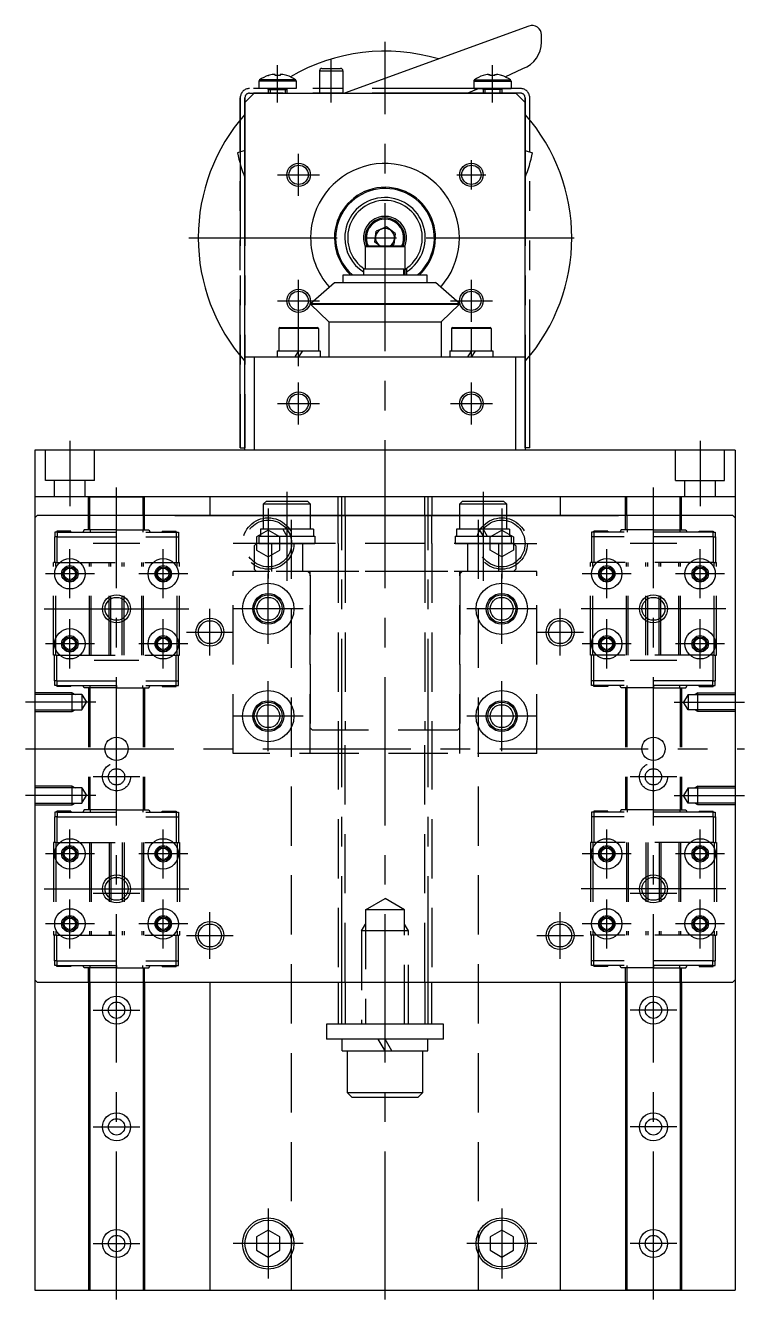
# Model space of a CAD drawing. Extents: x -165 to 277, y -418 to 62.
# Drawn here: x 123 to 277, y -402 to -129 of the extents above; entities that cross this region are included whole.
import ezdxf

# ---------------------------------------------------------------- set-up
doc = ezdxf.new("R2010")
doc.units = 0
for name, pattern in [('CENTER', [50.8, 31.75, -6.35, 6.35, -6.35]), ('DASHED', [19.05, 12.7, -6.35]), ('PHANTOM', [63.5, 31.75, -6.35, 6.35, -6.35, 6.35, -6.35])]:
    doc.linetypes.add(name, pattern=pattern)
doc.layers.get('0').update_dxf_attribs({"linetype": 'CONTINUOUS'})
doc.layers.add('CENTER', color=1, linetype='CENTER')

msp = doc.modelspace()

# ---------------------------------------------------------------- linework, layer by layer
at = {"color": 7, "linetype": 'CONTINUOUS'}
for p, q in [((230.82, -129.12), (191.31, -143.5)), ((233.5, -132.58), (233.5, -131)), ((186, -138.7), (186, -143.5)), ((186, -138.7), (191, -138.7)), ((186.5, -138.2), (190.5, -138.2)), ((191, -138.7), (191, -142.5)), ((225.75, -140.01), (229.55, -138.22)), ((173, -140.96), (173, -142.49)), ((181, -140.96), (173, -140.96)), ((180.85, -140.67), (173.15, -140.67)), ((175.01, -139.71), (175.02, -139.73)), ((176.49, -139.48), (176.13, -139.48)), ((176.49, -139.73), (176.49, -139.48)), ((177.87, -139.48), (177.52, -139.48)), ((177.52, -139.48), (177.52, -139.73)), ((178.98, -139.73), (178.99, -139.71)), ((181, -140.96), (181, -142.48)), ((219, -140.96), (219, -142.5)), ((219, -140.96), (227, -140.96)), ((219.15, -140.67), (226.85, -140.67)), ((221.02, -139.73), (221.01, -139.71)), ((222.13, -139.48), (222.48, -139.48)), ((222.48, -139.48), (222.48, -139.73)), ((223.51, -139.48), (223.87, -139.48)), ((223.51, -139.73), (223.51, -139.48)), ((224.99, -139.71), (224.98, -139.73)), ((227, -140.96), (227, -142.5)), ((172, -143.5), (170, -145.5)), ((172, -143.5), (228, -143.5)), ((181, -142.5), (173, -142.5)), ((175, -142.7), (179, -142.7)), ((175, -142.7), (175, -143.5)), ((179, -142.7), (179, -143.5)), ((191, -142.5), (191, -143.5)), ((217.57, -143.5), (220.04, -142.5)), ((219, -142.5), (227, -142.5)), ((225, -142.7), (221, -142.7)), ((221, -142.7), (221, -143.5)), ((225, -142.7), (225, -143.5)), ((230, -145.5), (228, -143.5)), ((170, -200), (170, -145.5)), ((230, -200), (230, -145.5)), ((170, -155.77), (168.42, -156.27)), ((230, -155.77), (231.58, -156.27)), ((197.82, -175.4), (198.13, -173.06)), ((200.31, -172.16), (198.13, -173.06)), ((202.18, -173.6), (200.31, -172.16)), ((202.18, -173.6), (201.87, -175.94)), ((204.25, -176.45), (195.75, -176.45)), ((195.75, -176.45), (195.75, -181.2)), ((196, -176.2), (204, -176.2)), ((198.86, -176.2), (197.82, -175.4)), ((198.76, -176.12), (198.87, -176.2)), ((201.23, -176.2), (201.87, -175.94)), ((204.25, -176.45), (204.25, -181.2)), ((209, -182.5), (191, -182.5)), ((191, -182.5), (191, -184.06)), ((204.03, -181.2), (195.4, -181.2)), ((195.4, -181.2), (195.4, -182.5)), ((204.03, -182.5), (204.03, -181.2)), ((204.03, -181.2), (204.33, -181.2)), ((204.33, -182.5), (204.33, -181.2)), ((204.6, -181.2), (204.33, -181.2)), ((204.6, -181.2), (204.6, -182.5)), ((209, -184.06), (209, -182.5)), ((184.07, -188.57), (189.18, -184.06)), ((189.18, -184.06), (210.82, -184.06)), ((215.93, -188.57), (210.82, -184.06)), ((184.07, -188.57), (215.93, -188.57)), ((184.07, -188.71), (184.07, -188.57)), ((184.07, -188.71), (215.93, -188.71)), ((184.07, -188.71), (188, -192.5)), ((215.93, -188.71), (212, -192.5)), ((215.93, -188.71), (215.93, -188.57)), ((177.5, -193.7), (185.5, -193.7)), ((188, -192.5), (188, -200)), ((188, -192.5), (212, -192.5)), ((212, -192.5), (212, -200)), ((214.5, -193.7), (222.5, -193.7)), ((185.75, -193.95), (177.25, -193.95)), ((177.25, -193.95), (177.25, -198.7)), ((185.75, -193.95), (185.75, -198.7)), ((214.25, -193.95), (214.25, -198.7)), ((222.75, -193.95), (214.25, -193.95)), ((222.75, -193.95), (222.75, -198.7)), ((176.9, -198.7), (186.1, -198.7)), ((176.9, -198.7), (176.9, -200)), ((181.5, -198.7), (180.69, -200)), ((182.31, -198.7), (181.5, -200)), ((186.1, -198.7), (186.1, -200)), ((213.9, -198.7), (223.1, -198.7)), ((213.9, -198.7), (213.9, -200)), ((218.5, -198.7), (217.69, -200)), ((219.31, -198.7), (218.5, -200)), ((223.1, -198.7), (223.1, -200)), ((170, -220), (170, -200)), ((170, -200), (172, -200)), ((172, -200), (228, -200)), ((172, -200), (172, -220)), ((228, -220), (228, -200)), ((228, -200), (230, -200)), ((230, -200), (230, -220)), ((125, -220), (125, -400)), ((275, -220), (125, -220)), ((228, -220), (172, -220)), ((275, -220), (275, -400)), ((275, -230), (125, -230)), ((136.5, -230), (148.5, -230)), ((136.5, -234), (136.5, -230)), ((136.8, -234), (136.8, -230)), ((148.2, -234), (148.2, -230)), ((148.5, -234), (148.5, -230)), ((162.5, -230), (162.5, -234)), ((174, -231.5), (174.6, -230.9)), ((174, -231.5), (184, -231.5)), ((174, -234), (174, -231.5)), ((174.6, -230.9), (183.4, -230.9)), ((183.4, -230.9), (184, -231.5)), ((184, -231.5), (184, -234)), ((190, -234), (190, -230)), ((191.5, -234), (191.5, -230)), ((208.5, -234), (208.5, -230)), ((210, -230), (210, -234)), ((216, -231.5), (216.6, -230.9)), ((216, -231.5), (226, -231.5)), ((216, -234), (216, -231.5)), ((216.6, -230.9), (225.4, -230.9)), ((225.4, -230.9), (226, -231.5)), ((226, -231.5), (226, -234)), ((237.5, -230), (237.5, -234)), ((263.5, -230), (251.5, -230)), ((251.5, -234), (251.5, -230)), ((251.8, -234), (251.8, -230)), ((263.2, -234), (263.2, -230)), ((263.5, -234), (263.5, -230)), ((125.5, -234), (125, -234.5)), ((125.5, -234), (125, -234.5)), ((125, -234.5), (125, -333.5)), ((125, -234.5), (125, -333.5)), ((274.5, -234), (125.5, -234)), ((274.5, -234), (125.5, -234)), ((155, -234), (150, -234)), ((155, -234), (245, -234)), ((245, -234), (250, -234)), ((274.5, -234), (275, -234.5)), ((274.5, -234), (275, -234.5)), ((275, -234.5), (275, -333.5)), ((275, -234.5), (275, -333.5)), ((125.5, -334), (125, -333.5)), ((125.5, -334), (125, -333.5)), ((125.5, -334), (274.5, -334)), ((125.5, -334), (274.5, -334)), ((136.5, -334), (136.5, -400)), ((136.8, -334), (136.8, -400)), ((148.2, -334), (148.2, -400)), ((148.5, -334), (148.5, -400)), ((155, -334), (193, -334)), ((162.5, -334), (162.5, -400)), ((189, -334), (211, -334)), ((190, -334), (190, -343)), ((191.5, -334), (191.5, -343)), ((193, -334), (207, -334)), ((207, -334), (245, -334)), ((208.5, -334), (208.5, -343)), ((210, -343), (210, -334)), ((237.5, -334), (237.5, -400)), ((251.5, -334), (251.5, -400)), ((251.8, -334), (251.8, -400)), ((263.2, -334), (263.2, -400)), ((263.5, -334), (263.5, -400)), ((274.5, -334), (275, -333.5)), ((274.5, -334), (275, -333.5)), ((212.5, -343), (187.5, -343)), ((187.5, -343), (187.5, -346.2)), ((210, -343), (190, -343)), ((212.5, -346.2), (212.5, -343)), ((212.5, -346.2), (187.5, -346.2)), ((209.2, -346.2), (190.8, -346.2)), ((190.8, -348.7), (190.8, -346.2)), ((200, -348.7), (198.56, -346.2)), ((201.44, -348.7), (200, -346.2)), ((209.2, -348.7), (209.2, -346.2)), ((190.8, -348.7), (209.2, -348.7)), ((192, -357.7), (192, -348.7)), ((208, -348.7), (208, -357.7)), ((208, -357.7), (192, -357.7)), ((193, -358.7), (192, -357.7)), ((207, -358.7), (193, -358.7)), ((208, -357.7), (207, -358.7)), ((175, -387.11), (172.5, -388.56)), ((177.5, -388.56), (175, -387.11)), ((225, -387.11), (222.5, -388.56)), ((227.5, -388.56), (225, -387.11)), ((172.5, -388.56), (172.5, -391.44)), ((177.5, -391.44), (177.5, -388.56)), ((222.5, -388.56), (222.5, -391.44)), ((227.5, -391.44), (227.5, -388.56)), ((172.5, -391.44), (175, -392.89)), ((175, -392.89), (177.5, -391.44)), ((222.5, -391.44), (225, -392.89)), ((225, -392.89), (227.5, -391.44)), ((125, -400), (275, -400)), ((136.5, -400), (148.5, -400)), ((263.5, -400), (251.5, -400))]:
    msp.add_line(p, q, dxfattribs=at)
at = {"color": 3, "linetype": 'PHANTOM'}
for p, q in [((169, -144.5), (169, -219.5)), ((169, -219.5), (169, -144.5)), ((170, -219.5), (170, -144.5)), ((170, -144.5), (170, -219.5)), ((229, -142.5), (171, -142.5)), ((171, -143.5), (229, -143.5)), ((229, -143.5), (171, -143.5)), ((230, -144.5), (230, -219.5)), ((230, -219.5), (230, -144.5)), ((231, -219.5), (231, -144.5)), ((169, -219.5), (170, -219.5)), ((231, -219.5), (230, -219.5))]:
    msp.add_line(p, q, dxfattribs=at)
at = {"color": 3, "linetype": 'CONTINUOUS'}
for p, q in [((175.38, -142.7), (175.38, -143.5)), ((178.62, -142.7), (178.62, -143.5)), ((221.38, -142.7), (221.38, -143.5)), ((224.62, -142.7), (224.62, -143.5))]:
    msp.add_line(p, q, dxfattribs=at)
at = {"color": 3, "linetype": 'DASHED'}
for p, q in [((127.25, -226.5), (127.25, -220)), ((137.75, -226.5), (137.75, -220)), ((262.25, -226.5), (262.25, -220)), ((272.75, -226.5), (272.75, -220)), ((137.75, -226.5), (127.25, -226.5)), ((129.2, -230), (129.2, -226.5)), ((135.8, -230), (135.8, -226.5)), ((262.25, -226.5), (272.75, -226.5)), ((264.2, -230), (264.2, -226.5)), ((270.8, -230), (270.8, -226.5)), ((180, -400), (180, -230)), ((220, -400), (220, -230)), ((136.5, -237.05), (136.5, -234)), ((136.8, -237.05), (136.8, -234)), ((148.2, -234), (148.2, -237.05)), ((148.5, -237.05), (148.5, -234)), ((174, -236.9), (174, -234)), ((184, -234), (184, -236.9)), ((190, -240), (190, -234)), ((190, -240), (190, -234)), ((191.5, -234), (191.5, -240)), ((191.5, -234), (191.5, -240)), ((208.5, -234), (208.5, -240)), ((208.5, -234), (208.5, -240)), ((210, -240), (210, -234)), ((210, -240), (210, -234)), ((216, -236.9), (216, -234)), ((226, -234), (226, -236.9)), ((251.5, -237.05), (251.5, -234)), ((251.8, -234), (251.8, -237.05)), ((263.2, -237.05), (263.2, -234)), ((263.5, -237.05), (263.5, -234)), ((132.7, -237.35), (129.7, -237.35)), ((129.7, -237.35), (129.7, -237.55)), ((132.7, -237.55), (132.7, -237.35)), ((135.57, -237.05), (135.27, -237.55)), ((136.87, -237.05), (135.57, -237.05)), ((142.5, -237.05), (136.87, -237.05)), ((136.87, -237.05), (136.87, -237.55)), ((142.5, -237.05), (148.13, -237.05)), ((142.5, -237.55), (142.5, -237.05)), ((148.13, -237.05), (149.43, -237.05)), ((148.13, -237.05), (148.13, -237.55)), ((149.43, -237.05), (149.73, -237.55)), ((152.3, -237.35), (155.3, -237.35)), ((152.3, -237.35), (152.3, -237.55)), ((155.3, -237.55), (155.3, -237.35)), ((175, -237.11), (172.5, -238.56)), ((184.7, -236.9), (173.3, -236.9)), ((173.3, -236.9), (173.3, -238.4)), ((177.5, -238.56), (175, -237.11)), ((178.13, -236.9), (179, -238.4)), ((179, -236.9), (179.87, -238.4)), ((184.7, -236.9), (184.7, -238.4)), ((226.7, -236.9), (215.3, -236.9)), ((215.3, -236.9), (215.3, -238.4)), ((220.13, -236.9), (221, -238.4)), ((221, -236.9), (221.87, -238.4)), ((222.5, -238.56), (225, -237.11)), ((225, -237.11), (227.5, -238.56)), ((226.7, -236.9), (226.7, -238.4)), ((244.7, -237.55), (244.7, -237.35)), ((247.7, -237.35), (244.7, -237.35)), ((247.7, -237.35), (247.7, -237.55)), ((250.57, -237.05), (250.27, -237.55)), ((251.87, -237.05), (250.57, -237.05)), ((257.5, -237.05), (251.87, -237.05)), ((251.87, -237.05), (251.87, -237.55)), ((257.5, -237.05), (263.13, -237.05)), ((257.5, -237.55), (257.5, -237.05)), ((263.13, -237.05), (264.43, -237.05)), ((263.13, -237.05), (263.13, -237.55)), ((264.43, -237.05), (264.73, -237.55)), ((267.3, -237.55), (267.3, -237.35)), ((267.3, -237.35), (270.3, -237.35)), ((270.3, -237.35), (270.3, -237.55)), ((129.2, -238.55), (129.2, -244.05)), ((129.7, -238.55), (129.2, -238.55)), ((129.75, -237.55), (129.25, -237.55)), ((129.25, -237.55), (129.25, -238.55)), ((129.7, -238.55), (155.3, -238.55)), ((129.7, -238.55), (129.7, -244.05)), ((129.75, -237.55), (155.25, -237.55)), ((129.75, -237.55), (129.75, -238.55)), ((155.25, -237.55), (155.75, -237.55)), ((155.25, -237.55), (155.25, -238.55)), ((155.3, -238.55), (155.3, -244.05)), ((155.3, -238.55), (155.8, -238.55)), ((155.75, -237.55), (155.75, -238.55)), ((155.8, -238.55), (155.8, -244.05)), ((172, -240.5), (172.5, -240)), ((172.5, -238.56), (172.5, -241.44)), ((227.5, -240), (172.5, -240)), ((173, -238.4), (185, -238.4)), ((173, -238.4), (173, -240)), ((173, -240), (185, -240)), ((175.7, -240), (175.7, -246)), ((177.5, -241.44), (177.5, -238.56)), ((182.3, -240), (182.3, -246)), ((185, -238.4), (185, -240)), ((190, -240), (190, -280)), ((190, -240), (190, -280)), ((191.5, -240), (191.5, -280)), ((191.5, -240), (191.5, -280)), ((208.5, -240), (208.5, -280)), ((208.5, -240), (208.5, -280)), ((210, -240), (210, -280)), ((210, -240), (210, -280)), ((215, -238.4), (227, -238.4)), ((215, -238.4), (215, -240)), ((215, -240), (227, -240)), ((217.7, -240), (217.7, -246)), ((222.5, -241.44), (222.5, -238.56)), ((224.3, -240), (224.3, -246)), ((227, -238.4), (227, -240)), ((227.5, -238.56), (227.5, -241.44)), ((228, -240.5), (227.5, -240)), ((244.7, -238.55), (244.2, -238.55)), ((244.2, -238.55), (244.2, -244.05)), ((244.75, -237.55), (244.25, -237.55)), ((244.25, -237.55), (244.25, -238.55)), ((270.3, -238.55), (244.7, -238.55)), ((244.7, -238.55), (244.7, -244.05)), ((270.25, -237.55), (244.75, -237.55)), ((244.75, -237.55), (244.75, -238.55)), ((270.25, -237.55), (270.75, -237.55)), ((270.25, -237.55), (270.25, -238.55)), ((270.3, -238.55), (270.8, -238.55)), ((270.3, -238.55), (270.3, -244.05)), ((270.75, -237.55), (270.75, -238.55)), ((270.8, -238.55), (270.8, -244.05)), ((172, -240.5), (172, -245.5)), ((172.5, -241.44), (175, -242.89)), ((175, -242.89), (177.5, -241.44)), ((225, -242.89), (222.5, -241.44)), ((227.5, -241.44), (225, -242.89)), ((228, -240.5), (228, -245.5)), ((129, -263.95), (129, -244.05)), ((129.5, -244.05), (129, -244.05)), ((129.5, -244.05), (155.5, -244.05)), ((129.5, -263.95), (129.5, -244.05)), ((136.7, -263.95), (136.7, -244.05)), ((137.1, -263.95), (137.1, -244.05)), ((140.9, -263.95), (140.9, -244.05)), ((141.3, -263.95), (141.3, -244.05)), ((143.7, -263.95), (143.7, -244.05)), ((144.1, -263.95), (144.1, -244.05)), ((147.9, -263.95), (147.9, -244.05)), ((148.3, -263.95), (148.3, -244.05)), ((155.5, -263.95), (155.5, -244.05)), ((155.5, -244.05), (156, -244.05)), ((156, -263.95), (156, -244.05)), ((172, -245.5), (172.5, -246)), ((228, -245.5), (227.5, -246)), ((244, -263.95), (244, -244.05)), ((244.5, -244.05), (244, -244.05)), ((270.5, -244.05), (244.5, -244.05)), ((244.5, -263.95), (244.5, -244.05)), ((251.7, -263.95), (251.7, -244.05)), ((252.1, -263.95), (252.1, -244.05)), ((255.9, -263.95), (255.9, -244.05)), ((256.3, -263.95), (256.3, -244.05)), ((258.7, -263.95), (258.7, -244.05)), ((259.1, -263.95), (259.1, -244.05)), ((262.9, -263.95), (262.9, -244.05)), ((263.3, -263.95), (263.3, -244.05)), ((270.5, -263.95), (270.5, -244.05)), ((270.5, -244.05), (271, -244.05)), ((271, -263.95), (271, -244.05)), ((232.5, -246), (167.5, -246)), ((167.5, -285), (167.5, -246)), ((227.5, -246), (172.5, -246)), ((184, -285), (184, -246)), ((184, -246.8), (184, -279.5)), ((216, -285), (216, -246)), ((216, -246.8), (216, -279.5)), ((232.5, -285), (232.5, -246)), ((129.5, -263.95), (129, -263.95)), ((129.2, -269.45), (129.2, -263.95)), ((129.5, -263.95), (155.5, -263.95)), ((129.7, -269.45), (129.7, -263.95)), ((155.3, -269.45), (155.3, -263.95)), ((155.5, -263.95), (156, -263.95)), ((155.8, -269.45), (155.8, -263.95)), ((244.5, -263.95), (244, -263.95)), ((244.2, -269.45), (244.2, -263.95)), ((270.5, -263.95), (244.5, -263.95)), ((244.7, -269.45), (244.7, -263.95)), ((270.3, -269.45), (270.3, -263.95)), ((270.5, -263.95), (271, -263.95)), ((270.8, -269.45), (270.8, -263.95)), ((129.7, -269.45), (129.2, -269.45)), ((129.25, -270.45), (129.25, -269.45)), ((129.7, -269.45), (155.3, -269.45)), ((129.75, -270.45), (129.75, -269.45)), ((155.25, -270.45), (155.25, -269.45)), ((155.3, -269.45), (155.8, -269.45)), ((155.75, -270.45), (155.75, -269.45)), ((244.7, -269.45), (244.2, -269.45)), ((244.25, -270.45), (244.25, -269.45)), ((270.3, -269.45), (244.7, -269.45)), ((244.75, -270.45), (244.75, -269.45)), ((270.25, -270.45), (270.25, -269.45)), ((270.3, -269.45), (270.8, -269.45)), ((270.75, -270.45), (270.75, -269.45)), ((133, -272), (125, -272)), ((135.1, -272.38), (125, -272.38)), ((129.75, -270.45), (129.25, -270.45)), ((129.7, -270.45), (129.7, -270.65)), ((132.7, -270.65), (129.7, -270.65)), ((129.75, -270.45), (155.25, -270.45)), ((132.7, -270.65), (132.7, -270.45)), ((133, -276), (133, -272)), ((133, -272), (133.66, -272.38)), ((135.1, -272.38), (135.1, -275.62)), ((135.1, -272.38), (136.04, -274)), ((135.57, -270.95), (135.27, -270.45)), ((136.87, -270.95), (135.57, -270.95)), ((136.5, -270.95), (136.5, -297.05)), ((136.8, -270.95), (136.8, -297.05)), ((136.87, -270.95), (136.87, -270.45)), ((142.5, -270.95), (136.87, -270.95)), ((142.5, -270.45), (142.5, -270.95)), ((142.5, -270.95), (148.13, -270.95)), ((148.13, -270.95), (148.13, -270.45)), ((148.13, -270.95), (149.43, -270.95)), ((148.2, -270.95), (148.2, -297.05)), ((148.5, -270.95), (148.5, -297.05)), ((149.43, -270.95), (149.73, -270.45)), ((152.3, -270.45), (152.3, -270.65)), ((152.3, -270.65), (155.3, -270.65)), ((155.25, -270.45), (155.75, -270.45)), ((155.3, -270.65), (155.3, -270.45)), ((244.75, -270.45), (244.25, -270.45)), ((244.7, -270.65), (244.7, -270.45)), ((247.7, -270.65), (244.7, -270.65)), ((270.25, -270.45), (244.75, -270.45)), ((247.7, -270.45), (247.7, -270.65)), ((250.57, -270.95), (250.27, -270.45)), ((251.87, -270.95), (250.57, -270.95)), ((251.5, -270.95), (251.5, -297.05)), ((251.8, -270.95), (251.8, -297.05)), ((251.87, -270.95), (251.87, -270.45)), ((257.5, -270.95), (251.87, -270.95)), ((257.5, -270.45), (257.5, -270.95)), ((257.5, -270.95), (263.13, -270.95)), ((263.13, -270.95), (263.13, -270.45)), ((263.13, -270.95), (264.43, -270.95)), ((263.2, -270.95), (263.2, -297.05)), ((263.5, -270.95), (263.5, -297.05)), ((264.9, -272.38), (263.96, -274)), ((264.43, -270.95), (264.73, -270.45)), ((264.9, -272.38), (275, -272.38)), ((264.9, -272.38), (264.9, -275.62)), ((267, -272), (266.34, -272.38)), ((267, -272), (275, -272)), ((267, -276), (267, -272)), ((267.3, -270.65), (267.3, -270.45)), ((267.3, -270.65), (270.3, -270.65)), ((270.25, -270.45), (270.75, -270.45)), ((270.3, -270.45), (270.3, -270.65)), ((125, -275.62), (135.1, -275.62)), ((133, -276), (133.66, -275.62)), ((135.1, -275.62), (136.04, -274)), ((264.9, -275.62), (263.96, -274)), ((275, -275.62), (264.9, -275.62)), ((267, -276), (266.34, -275.62)), ((125, -276), (133, -276)), ((275, -276), (267, -276)), ((184.5, -280), (184, -279.5)), ((215.5, -280), (184.5, -280)), ((190, -280), (190, -334)), ((191.5, -334), (191.5, -280)), ((208.5, -334), (208.5, -280)), ((210, -280), (210, -334)), ((216, -279.5), (215.5, -280)), ((232.5, -285), (167.5, -285)), ((133, -292), (125, -292)), ((133, -296), (133, -292)), ((133, -292), (133.66, -292.38)), ((267, -292), (266.34, -292.38)), ((267, -292), (275, -292)), ((267, -296), (267, -292)), ((135.1, -292.38), (125, -292.38)), ((135.1, -292.38), (135.1, -295.62)), ((135.1, -292.38), (136.04, -294)), ((135.1, -295.62), (136.04, -294)), ((264.9, -292.38), (263.96, -294)), ((264.9, -295.62), (263.96, -294)), ((264.9, -292.38), (275, -292.38)), ((264.9, -292.38), (264.9, -295.62)), ((125, -295.62), (135.1, -295.62)), ((125, -296), (133, -296)), ((129.75, -297.55), (129.25, -297.55)), ((129.25, -297.55), (129.25, -298.55)), ((132.7, -297.35), (129.7, -297.35)), ((129.7, -297.55), (129.7, -297.35)), ((129.75, -297.55), (155.25, -297.55)), ((129.75, -297.55), (129.75, -298.55)), ((132.7, -297.35), (132.7, -297.55)), ((133, -296), (133.66, -295.62)), ((135.57, -297.05), (135.27, -297.55)), ((136.87, -297.05), (135.57, -297.05)), ((142.5, -297.05), (136.87, -297.05)), ((136.87, -297.05), (136.87, -297.55)), ((142.5, -297.05), (148.13, -297.05)), ((142.5, -297.55), (142.5, -297.05)), ((148.13, -297.05), (149.43, -297.05)), ((148.13, -297.05), (148.13, -297.55)), ((149.43, -297.05), (149.73, -297.55)), ((152.3, -297.35), (155.3, -297.35)), ((152.3, -297.55), (152.3, -297.35)), ((155.25, -297.55), (155.75, -297.55)), ((155.25, -297.55), (155.25, -298.55)), ((155.3, -297.35), (155.3, -297.55)), ((155.75, -297.55), (155.75, -298.55)), ((244.75, -297.55), (244.25, -297.55)), ((244.25, -297.55), (244.25, -298.55)), ((244.7, -297.35), (244.7, -297.55)), ((247.7, -297.35), (244.7, -297.35)), ((270.25, -297.55), (244.75, -297.55)), ((244.75, -297.55), (244.75, -298.55)), ((247.7, -297.55), (247.7, -297.35)), ((250.57, -297.05), (250.27, -297.55)), ((251.87, -297.05), (250.57, -297.05)), ((257.5, -297.05), (251.87, -297.05)), ((251.87, -297.05), (251.87, -297.55)), ((257.5, -297.05), (263.13, -297.05)), ((257.5, -297.55), (257.5, -297.05)), ((263.13, -297.05), (264.43, -297.05)), ((263.13, -297.05), (263.13, -297.55)), ((264.43, -297.05), (264.73, -297.55)), ((275, -295.62), (264.9, -295.62)), ((267, -296), (266.34, -295.62)), ((275, -296), (267, -296)), ((267.3, -297.35), (267.3, -297.55)), ((267.3, -297.35), (270.3, -297.35)), ((270.25, -297.55), (270.75, -297.55)), ((270.25, -297.55), (270.25, -298.55)), ((270.3, -297.55), (270.3, -297.35)), ((270.75, -297.55), (270.75, -298.55)), ((129.2, -298.55), (129.2, -304.05)), ((129.7, -298.55), (129.2, -298.55)), ((129.7, -298.55), (155.3, -298.55)), ((129.7, -298.55), (129.7, -304.05)), ((155.3, -298.55), (155.3, -304.05)), ((155.3, -298.55), (155.8, -298.55)), ((155.8, -298.55), (155.8, -304.05)), ((244.2, -298.55), (244.2, -304.05)), ((244.7, -298.55), (244.2, -298.55)), ((270.3, -298.55), (244.7, -298.55)), ((244.7, -298.55), (244.7, -304.05)), ((270.3, -298.55), (270.3, -304.05)), ((270.3, -298.55), (270.8, -298.55)), ((270.8, -298.55), (270.8, -304.05)), ((129, -304.05), (129, -323.95)), ((129.5, -304.05), (129, -304.05)), ((129.5, -304.05), (129.5, -323.95)), ((129.5, -304.05), (155.5, -304.05)), ((136.7, -304.05), (136.7, -323.95)), ((137.1, -304.05), (137.1, -323.95)), ((140.9, -304.05), (140.9, -323.95)), ((141.3, -304.05), (141.3, -323.95)), ((143.7, -304.05), (143.7, -323.95)), ((144.1, -304.05), (144.1, -323.95)), ((147.9, -304.05), (147.9, -323.95)), ((148.3, -304.05), (148.3, -323.95)), ((155.5, -304.05), (155.5, -323.95)), ((155.5, -304.05), (156, -304.05)), ((156, -304.05), (156, -323.95)), ((244, -304.05), (244, -323.95)), ((244.5, -304.05), (244, -304.05)), ((244.5, -304.05), (244.5, -323.95)), ((270.5, -304.05), (244.5, -304.05)), ((251.7, -304.05), (251.7, -323.95)), ((252.1, -304.05), (252.1, -323.95)), ((255.9, -304.05), (255.9, -323.95)), ((256.3, -304.05), (256.3, -323.95)), ((258.7, -304.05), (258.7, -323.95)), ((259.1, -304.05), (259.1, -323.95)), ((262.9, -304.05), (262.9, -323.95)), ((263.3, -304.05), (263.3, -323.95)), ((270.5, -304.05), (270.5, -323.95)), ((270.5, -304.05), (271, -304.05)), ((271, -304.05), (271, -323.95)), ((195.81, -318.5), (200, -316.08)), ((204.19, -318.5), (200, -316.08)), ((195.81, -318.5), (195.81, -343)), ((204.19, -318.5), (195.81, -318.5)), ((204.19, -343), (204.19, -318.5)), ((195, -323), (195.81, -321.59)), ((205, -323), (204.19, -321.59)), ((129.5, -323.95), (129, -323.95)), ((129.2, -329.45), (129.2, -323.95)), ((129.5, -323.95), (155.5, -323.95)), ((129.7, -329.45), (129.7, -323.95)), ((155.3, -329.45), (155.3, -323.95)), ((155.5, -323.95), (156, -323.95)), ((155.8, -329.45), (155.8, -323.95)), ((205, -323), (195, -323)), ((195, -323), (195, -343)), ((205, -343), (205, -323)), ((244.5, -323.95), (244, -323.95)), ((244.2, -329.45), (244.2, -323.95)), ((270.5, -323.95), (244.5, -323.95)), ((244.7, -329.45), (244.7, -323.95)), ((270.3, -329.45), (270.3, -323.95)), ((270.5, -323.95), (271, -323.95)), ((270.8, -329.45), (270.8, -323.95)), ((129.7, -329.45), (129.2, -329.45)), ((129.25, -330.45), (129.25, -329.45)), ((129.7, -329.45), (155.3, -329.45)), ((129.75, -330.45), (129.75, -329.45)), ((155.25, -330.45), (155.25, -329.45)), ((155.3, -329.45), (155.8, -329.45)), ((155.75, -330.45), (155.75, -329.45)), ((244.7, -329.45), (244.2, -329.45)), ((244.25, -330.45), (244.25, -329.45)), ((270.3, -329.45), (244.7, -329.45)), ((244.75, -330.45), (244.75, -329.45)), ((270.25, -330.45), (270.25, -329.45)), ((270.3, -329.45), (270.8, -329.45)), ((270.75, -330.45), (270.75, -329.45)), ((129.75, -330.45), (129.25, -330.45)), ((129.7, -330.65), (129.7, -330.45)), ((132.7, -330.65), (129.7, -330.65)), ((129.75, -330.45), (155.25, -330.45)), ((132.7, -330.45), (132.7, -330.65)), ((135.57, -330.95), (135.27, -330.45)), ((136.87, -330.95), (135.57, -330.95)), ((136.5, -334), (136.5, -330.95)), ((136.8, -334), (136.8, -330.95)), ((136.87, -330.95), (136.87, -330.45)), ((142.5, -330.95), (136.87, -330.95)), ((142.5, -330.45), (142.5, -330.95)), ((142.5, -330.95), (148.13, -330.95)), ((148.13, -330.95), (148.13, -330.45)), ((148.13, -330.95), (149.43, -330.95)), ((148.2, -330.95), (148.2, -334)), ((148.5, -334), (148.5, -330.95)), ((149.43, -330.95), (149.73, -330.45)), ((152.3, -330.65), (152.3, -330.45)), ((152.3, -330.65), (155.3, -330.65)), ((155.25, -330.45), (155.75, -330.45)), ((155.3, -330.45), (155.3, -330.65)), ((244.75, -330.45), (244.25, -330.45)), ((244.7, -330.45), (244.7, -330.65)), ((247.7, -330.65), (244.7, -330.65)), ((270.25, -330.45), (244.75, -330.45)), ((247.7, -330.65), (247.7, -330.45)), ((250.57, -330.95), (250.27, -330.45)), ((251.87, -330.95), (250.57, -330.95)), ((251.5, -334), (251.5, -330.95)), ((251.8, -330.95), (251.8, -334)), ((251.87, -330.95), (251.87, -330.45)), ((257.5, -330.95), (251.87, -330.95)), ((257.5, -330.45), (257.5, -330.95)), ((257.5, -330.95), (263.13, -330.95)), ((263.13, -330.95), (263.13, -330.45)), ((263.13, -330.95), (264.43, -330.95)), ((263.2, -334), (263.2, -330.95)), ((263.5, -334), (263.5, -330.95)), ((264.43, -330.95), (264.73, -330.45)), ((267.3, -330.45), (267.3, -330.65)), ((267.3, -330.65), (270.3, -330.65)), ((270.25, -330.45), (270.75, -330.45)), ((270.3, -330.65), (270.3, -330.45))]:
    msp.add_line(p, q, dxfattribs=at)
at = {"color": 3, "linetype": 'CONTINUOUS'}
for centre, radius in [((181.5, -161), 2.5), ((218.5, -161), 2.5), ((181.5, -188), 2.5), ((218.5, -188), 2.5), ((181.5, -210), 2.5), ((218.5, -210), 2.5), ((132.5, -246.5), 1.5), ((152.5, -246.5), 1.5), ((247.5, -246.5), 1.5), ((267.5, -246.5), 1.5), ((142.5, -254), 3), ((175, -254), 3), ((225, -254), 3), ((257.5, -254), 3), ((162.5, -259), 3), ((237.5, -259), 3), ((132.5, -261.5), 1.5), ((152.5, -261.5), 1.5), ((247.5, -261.5), 1.5), ((267.5, -261.5), 1.5), ((175, -277), 3), ((225, -277), 3), ((132.5, -306.5), 1.5), ((152.5, -306.5), 1.5), ((247.5, -306.5), 1.5), ((267.5, -306.5), 1.5), ((142.5, -314), 3), ((257.5, -314), 3), ((132.5, -321.5), 1.5), ((152.5, -321.5), 1.5), ((162.5, -324), 3), ((237.5, -324), 3), ((247.5, -321.5), 1.5), ((267.5, -321.5), 1.5)]:
    msp.add_circle(centre, radius, dxfattribs=at)
at = {"color": 7, "linetype": 'CONTINUOUS'}
for centre, radius in [((181.5, -161), 2.07), ((218.5, -161), 2.07), ((181.5, -188), 2.07), ((218.5, -188), 2.07), ((181.5, -210), 2.07), ((218.5, -210), 2.07), ((132.5, -246.5), 3.25), ((132.5, -246.5), 1.75), ((132.5, -246.5), 1.23), ((152.5, -246.5), 3.25), ((152.5, -246.5), 1.75), ((152.5, -246.5), 1.23), ((247.5, -246.5), 3.25), ((247.5, -246.5), 1.75), ((247.5, -246.5), 1.23), ((267.5, -246.5), 3.25), ((267.5, -246.5), 1.75), ((267.5, -246.5), 1.23), ((175, -254), 5.5), ((175, -254), 3.3), ((225, -254), 5.5), ((225, -254), 3.3), ((142.5, -254), 2.46), ((175, -254), 2.46), ((225, -254), 2.46), ((257.5, -254), 2.46), ((162.5, -259), 2.46), ((237.5, -259), 2.46), ((132.5, -261.5), 3.25), ((152.5, -261.5), 3.25), ((247.5, -261.5), 3.25), ((267.5, -261.5), 3.25), ((132.5, -261.5), 1.75), ((132.5, -261.5), 1.23), ((152.5, -261.5), 1.75), ((152.5, -261.5), 1.23), ((247.5, -261.5), 1.75), ((247.5, -261.5), 1.23), ((267.5, -261.5), 1.75), ((267.5, -261.5), 1.23), ((175, -277), 5.5), ((225, -277), 5.5), ((175, -277), 3.3), ((175, -277), 2.46), ((225, -277), 3.3), ((225, -277), 2.46), ((142.5, -284), 2.5), ((257.5, -284), 2.5), ((132.5, -306.5), 3.25), ((132.5, -306.5), 1.75), ((132.5, -306.5), 1.23), ((152.5, -306.5), 3.25), ((152.5, -306.5), 1.75), ((152.5, -306.5), 1.23), ((247.5, -306.5), 3.25), ((247.5, -306.5), 1.75), ((247.5, -306.5), 1.23), ((267.5, -306.5), 3.25), ((267.5, -306.5), 1.75), ((267.5, -306.5), 1.23), ((142.5, -314), 2.46), ((257.5, -314), 2.46), ((132.5, -321.5), 3.25), ((152.5, -321.5), 3.25), ((247.5, -321.5), 3.25), ((267.5, -321.5), 3.25), ((132.5, -321.5), 1.75), ((132.5, -321.5), 1.23), ((152.5, -321.5), 1.75), ((152.5, -321.5), 1.23), ((162.5, -324), 2.46), ((237.5, -324), 2.46), ((247.5, -321.5), 1.75), ((247.5, -321.5), 1.23), ((267.5, -321.5), 1.75), ((267.5, -321.5), 1.23), ((142.5, -340), 3), ((142.5, -340), 1.75), ((257.5, -340), 3), ((257.5, -340), 1.75), ((142.5, -365), 3), ((257.5, -365), 3), ((142.5, -365), 1.75), ((257.5, -365), 1.75), ((175, -390), 5.5), ((225, -390), 5.5), ((142.5, -390), 3), ((175, -390), 5), ((225, -390), 5), ((257.5, -390), 3), ((142.5, -390), 1.75), ((257.5, -390), 1.75)]:
    msp.add_circle(centre, radius, dxfattribs=at)
at = {"color": 3, "linetype": 'DASHED'}
for centre, radius in [((175, -240), 5.5), ((225, -240), 5.5), ((175, -240), 5), ((225, -240), 5), ((142.5, -290), 3), ((142.5, -290), 1.75), ((257.5, -290), 3), ((257.5, -290), 1.75)]:
    msp.add_circle(centre, radius, dxfattribs=at)
at = {"color": 7, "linetype": 'CONTINUOUS'}
for centre, radius, start, end in [((231.5, -131), 2, 0, 110), ((227.5, -132.58), 6, 290, 0), ((200, -174.5), 40, 73.3767, 120.4236), ((186.5, -138.7), 0.5, 90, 180), ((190.5, -138.7), 0.5, 0, 90), ((173.36, -140.96), 0.36, 126.3584, 180), ((177, -145.9), 6.5, 107.8626, 126.3584), ((177, -145.9), 6.48, 97.6968, 107.8351), ((177, -146.89), 7.18, 85.8857, 94.1143), ((177, -145.9), 6.48, 72.1649, 82.3032), ((177, -145.9), 6.5, 53.6416, 72.1374), ((180.64, -140.96), 0.36, 360, 53.6416), ((219.36, -140.96), 0.36, 126.3584, 180), ((223, -145.9), 6.5, 107.8626, 126.3584), ((223, -145.9), 6.48, 97.6968, 107.8351), ((223, -146.89), 7.18, 85.8857, 94.1143), ((223, -145.9), 6.48, 72.1649, 82.3032), ((223, -145.9), 6.5, 53.6416, 72.1374), ((226.64, -140.96), 0.36, 0, 53.6416), ((174.8, -142.7), 0.2, 360, 90), ((179.2, -142.7), 0.2, 90, 180), ((220.8, -142.7), 0.2, 0, 90), ((225.2, -142.7), 0.2, 90, 180), ((200, -174.5), 40, 138.5904, 180), ((200, -174.5), 40, 318.5904, 41.4096), ((194.27, -151.5), 26.28, 190.4514, 202.5815), ((205.73, -151.5), 26.28, 337.4185, 349.5486), ((200, -174.5), 15.93, 318.5389, 180), ((200, -174.5), 10.82, 312.3244, 180), ((200, -174.5), 10.57, 310.8214, 180), ((200, -174.5), 8.63, 302.2037, 180), ((200, -174.5), 8, 303.1229, 236.8771), ((200, -174.5), 4.6, 336.5437, 203.4563), ((200, -174.5), 4.25, 336.4218, 203.5782), ((200, -174.5), 4, 334.8493, 205.1507), ((200, -174.5), 40, 180, 221.4096), ((200, -174.5), 15.93, 180, 221.2496), ((200, -174.5), 10.82, 180, 227.6756), ((200, -174.5), 10.57, 180, 229.1786), ((200, -174.5), 8.63, 180, 237.7963), ((200, -174.5), 2.04, 172.4483, 232.4483), ((200, -174.5), 2.04, 112.4483, 172.4483), ((200, -174.5), 2.04, 52.4483, 112.4483), ((200, -174.5), 2.04, 352.4483, 52.4483), ((196, -176.45), 0.25, 90, 180), ((200, -174.5), 2.04, 303.6418, 352.4483), ((204, -176.45), 0.25, 0, 90), ((177.5, -193.95), 0.25, 90, 180), ((185.5, -193.95), 0.25, 0, 90), ((214.5, -193.95), 0.25, 90, 180), ((222.5, -193.95), 0.25, 0, 90)]:
    msp.add_arc(centre, radius, start, end, dxfattribs=at)
at = {"color": 3, "linetype": 'PHANTOM'}
for centre, radius, start, end in [((171, -144.5), 2, 90, 180), ((171, -144.5), 1, 90, 180), ((229, -144.5), 2, 0, 90), ((229, -144.5), 1, 0, 90)]:
    msp.add_arc(centre, radius, start, end, dxfattribs=at)
at = {"color": 3, "linetype": 'DASHED'}
for centre, start, end in [((183.2, -246.8), 0, 90), ((216.8, -246.8), 90, 180)]:
    msp.add_arc(centre, 0.8, start, end, dxfattribs=at)
at = {"layer": 'CENTER', "color": 1, "linetype": 'CENTER'}
for p, q in [((200, -402), (200, -132.5)), ((188.5, -145.5), (188.5, -136.2)), ((177, -145.5), (177, -137.48)), ((223, -145.5), (223, -137.48)), ((181.5, -165.5), (181.5, -156.5)), ((218.5, -164.15), (218.5, -157.85)), ((177, -161), (186, -161)), ((215.39, -161), (221.61, -161)), ((158, -174.5), (242, -174.5)), ((181.5, -192.5), (181.5, -183.5)), ((218.5, -192.5), (218.5, -183.5)), ((177, -188), (186, -188)), ((214, -188), (223, -188)), ((181.5, -202), (181.5, -191.7)), ((218.5, -200), (218.5, -193.7)), ((181.5, -214.5), (181.5, -205.5)), ((218.5, -214.5), (218.5, -205.5)), ((177, -210), (186, -210)), ((214, -210), (223, -210)), ((132.5, -218), (132.5, -232)), ((267.5, -218), (267.5, -232)), ((142.5, -402), (142.5, -228)), ((179, -228.9), (179, -248)), ((221, -228.9), (221, -248)), ((257.5, -402), (257.5, -228)), ((190.75, -343), (190.75, -230)), ((209.25, -343), (209.25, -230)), ((175, -232.5), (175, -247.5)), ((225, -232.5), (225, -247.5)), ((147.5, -240), (137.5, -240)), ((182.5, -240), (167.5, -240)), ((217.5, -240), (232.5, -240)), ((262.5, -240), (252.5, -240)), ((132.5, -251.75), (132.5, -241.25)), ((152.5, -251.75), (152.5, -241.25)), ((247.5, -251.75), (247.5, -241.25)), ((267.5, -251.75), (267.5, -241.25)), ((137.75, -246.5), (127.25, -246.5)), ((157.75, -246.5), (147.25, -246.5)), ((175, -261.5), (175, -246.5)), ((225, -261.5), (225, -246.5)), ((252.75, -246.5), (242.25, -246.5)), ((272.75, -246.5), (262.25, -246.5)), ((127, -254), (158, -254)), ((132.5, -266.75), (132.5, -256.25)), ((152.5, -266.75), (152.5, -256.25)), ((162.5, -264), (162.5, -254)), ((182.5, -254), (167.5, -254)), ((232.5, -254), (217.5, -254)), ((237.5, -264), (237.5, -254)), ((273, -254), (242, -254)), ((247.5, -266.75), (247.5, -256.25)), ((267.5, -266.75), (267.5, -256.25)), ((157.5, -259), (167.5, -259)), ((232.5, -259), (242.5, -259)), ((137.75, -261.5), (127.25, -261.5)), ((157.75, -261.5), (147.25, -261.5)), ((252.75, -261.5), (242.25, -261.5)), ((272.75, -261.5), (262.25, -261.5)), ((137.7, -265), (147.3, -265)), ((252.5, -265), (262.5, -265)), ((175, -284.5), (175, -269.5)), ((225, -284.5), (225, -269.5)), ((138.04, -274), (123, -274)), ((261.96, -274), (277, -274)), ((182.5, -277), (167.5, -277)), ((232.5, -277), (217.5, -277)), ((123, -284), (277, -284)), ((147.5, -290), (137.5, -290)), ((262.5, -290), (252.5, -290)), ((138.04, -294), (123, -294)), ((261.96, -294), (277, -294)), ((132.5, -311.75), (132.5, -301.25)), ((152.5, -311.75), (152.5, -301.25)), ((247.5, -311.75), (247.5, -301.25)), ((267.5, -311.75), (267.5, -301.25)), ((137.75, -306.5), (127.25, -306.5)), ((157.75, -306.5), (147.25, -306.5)), ((252.75, -306.5), (242.25, -306.5)), ((272.75, -306.5), (262.25, -306.5)), ((127, -314), (158, -314)), ((132.5, -326.75), (132.5, -316.25)), ((147.5, -315), (137.5, -315)), ((152.5, -326.75), (152.5, -316.25)), ((273, -314), (242, -314)), ((247.5, -326.75), (247.5, -316.25)), ((262.5, -315), (252.5, -315)), ((267.5, -326.75), (267.5, -316.25)), ((162.5, -329), (162.5, -319)), ((237.5, -329), (237.5, -319)), ((137.75, -321.5), (127.25, -321.5)), ((157.75, -321.5), (147.25, -321.5)), ((252.75, -321.5), (242.25, -321.5)), ((272.75, -321.5), (262.25, -321.5)), ((157.5, -324), (167.5, -324)), ((232.5, -324), (242.5, -324)), ((137.5, -340), (147.5, -340)), ((262.5, -340), (252.5, -340)), ((137.5, -365), (147.5, -365)), ((262.5, -365), (252.5, -365)), ((175, -382.5), (175, -397.5)), ((225, -382.5), (225, -397.5)), ((137.5, -390), (147.5, -390)), ((182.5, -390), (167.5, -390)), ((232.5, -390), (217.5, -390)), ((262.5, -390), (252.5, -390))]:
    msp.add_line(p, q, dxfattribs=at)

doc.saveas('drawing.dxf')
